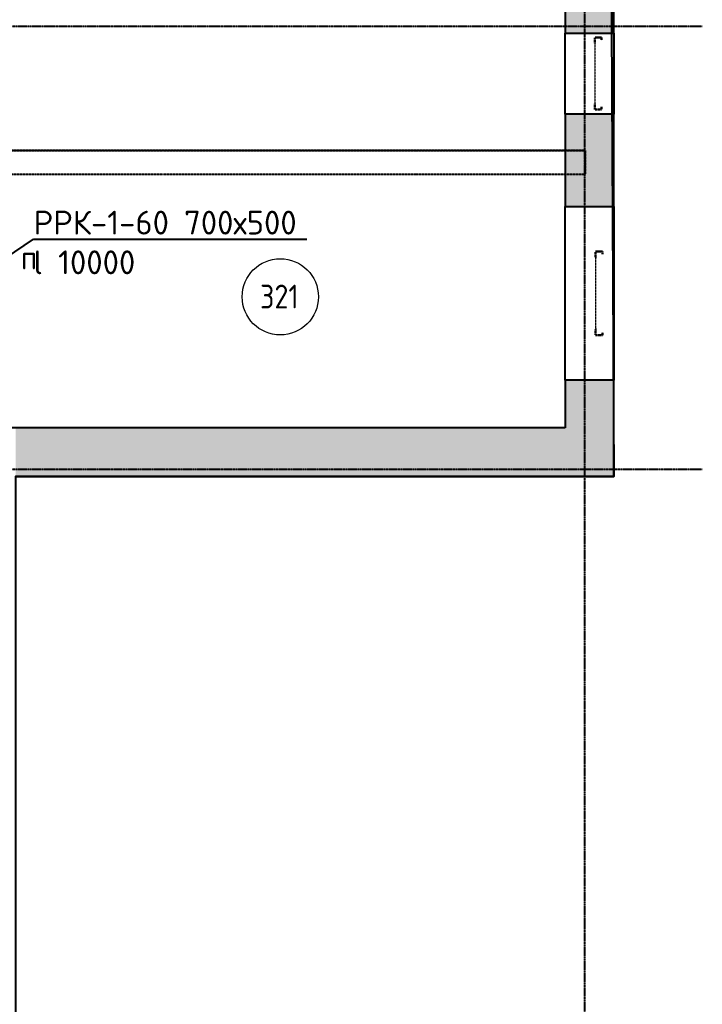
# Model space of a CAD drawing. Header units: millimetres. Extents: x -33838 to 476301, y -41806 to 120107.
# Drawn here: x 265954 to 273119, y 3142 to 13476 of the extents above; entities that cross this region are included whole.
import ezdxf
from ezdxf import colors
from ezdxf.entities.mleader import LeaderData, LeaderLine
from ezdxf.math import Vec2, Vec3

# ---------------------------------------------------------------- set-up
doc = ezdxf.new("R2010")
doc.units = ezdxf.units.MM
for name, pattern in [('ADSK_Линия сетки', [25, 20, -2.5, 0, -2.5]), ('ADSK_Сверху', [4.5, 3, -1.5]), ('ADSK_Снесено', [4.5, 3, -1.5])]:
    doc.linetypes.add(name, pattern=pattern)
doc.layers.add('_ Окна', color=5, linetype='Continuous', lineweight=30, true_color=0x0000ff)
doc.layers.add('Стены наружные', color=1, linetype='ADSK_Снесено', lineweight=18, true_color=0xff0000)
for name, color, linetype, lineweight in [('Каркас', 7, 'Continuous', 18), ('Марки дверей', 7, 'Continuous', 20), ('Марки помещений', 7, 'Continuous', 20), ('Окна', 251, 'Continuous', 18)]:
    doc.layers.add(name, color=color, linetype=linetype, lineweight=lineweight)
doc.styles.add('GOST Common_2', font='GOST Common_0.ttf', dxfattribs={"width": 0.9, "height": 250})
doc.styles.add('ISOCPEUR', font='isocpeur.ttf', dxfattribs={"height": 250})

# ---------------------------------------------------------------- blocks, each defined once
blk = doc.blocks.new('Витраж-тент со смещением вовне - 60мм 30 сдвиг-1466941-03 План 3-го этажа')
at = {"layer": '_ Окна', "color": 161, "linetype": 'ADSK_Сверху', "true_color": 0xaaaaff}
for p, q in [((-379, 25), (-379, -45)), ((-379, 25), (-349, 25)), ((-379, -45), (-379, 25)), ((379, 25), (349, 25)), ((379, -45), (379, 25)), ((379, -45), (379, 25)), ((-319, -45), (-379, -45)), ((-319, -35), (-319, -45)), ((319, -35), (319, -45)), ((319, -45), (379, -45))]:
    blk.add_line(p, q, dxfattribs=at)
at = {"layer": 'Окна', "color": 161, "linetype": 'ADSK_Сверху', "true_color": 0xaaaaff}
blk.add_line((-319, -45), (319, -45), dxfattribs=at)
blk = doc.blocks.new('Витраж-тент со смещением вовне - 60мм 30 сдвиг-1466942-03 План 3-го этажа')
at = {"layer": '_ Окна', "color": 161, "linetype": 'ADSK_Сверху', "true_color": 0xaaaaff}
for p, q in [((-440, 25), (-440, -45)), ((-440, 25), (-410, 25)), ((-440, -45), (-440, 25)), ((440, 25), (410, 25)), ((440, -45), (440, 25)), ((440, -45), (440, 25)), ((-380, -45), (-440, -45)), ((-380, -35), (-380, -45)), ((380, -35), (380, -45)), ((380, -45), (440, -45))]:
    blk.add_line(p, q, dxfattribs=at)
at = {"layer": 'Окна', "color": 161, "linetype": 'ADSK_Сверху', "true_color": 0xaaaaff}
blk.add_line((-380, -45), (380, -45), dxfattribs=at)
blk = doc.blocks.new('ADSK_Марка_Помещение_ОдноЗначение - Номер-247393-03 План 3-го этажа')
at = {"layer": 'Марки помещений'}
blk.add_circle((0, 0), 4, dxfattribs=at)

msp = doc.modelspace()

# ---------------------------------------------------------------- hatches: boundary and pattern name
at = {"layer": 'Стены наружные', "linetype": 'Continuous', "lineweight": 25, "true_color": 0x636466}
h = msp.add_hatch(color=251, dxfattribs=at)
h.paths.add_polyline_path([(271852.65846, 9192.30207), (272191.20351, 9192.30207), (272191.20351, 9694.16657), (271681.20351, 9694.16657), (271681.20351, 9192.30207), (271852.19705, 9192.30207)])
h.paths.add_polyline_path([(271945.10281, 11514.16657), (272191.20351, 11514.16657), (272191.20351, 12485.74332), (271681.20351, 12485.74332), (271681.20351, 11514.16657), (271852.65846, 11514.16657)])
h.paths.add_polyline_path([(271837.6748, 13335.74332), (272191.20351, 13335.74332), (272191.20351, 14340.89502), (271681.20351, 14340.89502), (271681.20351, 13335.74332)])
h.paths.add_polyline_path([(271852.65846, 15190.89502), (272191.20351, 15190.89502), (272191.20351, 16193.20022), (271681.20351, 16193.20022), (271681.20351, 15190.89502), (271831.17272, 15190.89502)])
h.paths.add_polyline_path([(271852.65846, 17043.20022), (272191.20351, 17043.20022), (272191.20351, 18049.21), (271681.20351, 18049.21), (271681.20351, 17043.20022), (271824.68062, 17043.20022)])
h.paths.add_polyline_path([(271814.77581, 19869.21), (272191.20351, 19869.21), (272191.20351, 21011.19002), (271681.20351, 21013.54476), (271681.20351, 19869.21)])
msp.add_hatch(color=251, dxfattribs=at).paths.add_polyline_path([(271852.65846, 8682.30207), (272191.20351, 8682.30207), (272191.20351, 9192.30207), (265910.655, 9192.30207), (265910.655, 8682.30207), (267273.64646, 8682.30207)])

# ---------------------------------------------------------------- linework, layer by layer
at = {"linetype": 'ADSK_Линия сетки', "lineweight": 25}
for p, q in [((271887.16465, -2825.79407), (271887.16465, 44684.78674)), ((204891.02955, 13406.78828), (273118.97256, 13406.78828)), ((204891.02955, 8756.78828), (273118.97256, 8756.78828))]:
    msp.add_line(p, q, dxfattribs=at)
at = {"color": 251, "lineweight": 25, "true_color": 0x636466}
msp.add_lwpolyline([(262010.4664, 21084.05859), (262010.4664, 43909.20652), (272009.87193, 43909.20652), (272191.20351, 8682.30207), (265910.655, 8682.30207), (265910.655, 300.23165), (258014.186, 300.23165), (258014.186, 2256.78828), (247213.22785, 2336.47811), (247313.64977, 2335.73719), (247313.64977, -2582.56685), (234949.89798, -2582.56685), (234949.89798, 2336.47811), (224250.2517, 2336.47811), (224250.2517, 422.0206), (216267.75299, 456.78828), (216267.75299, 8679.25245)], dxfattribs=at)
at = {"layer": 'Каркас', "color": 251, "linetype": 'ADSK_Сверху', "lineweight": 25, "true_color": 0x636466}
for p, q in [((271889.24439, 12103.64646), (265652.85786, 12103.64646)), ((265652.85786, 12103.64646), (271889.24439, 12103.64646)), ((271889.24439, 12103.64646), (271889.24439, 11853.64646)), ((271889.24439, 11853.64646), (271889.24439, 12103.64646)), ((265652.85786, 11853.64646), (271889.24439, 11853.64646)), ((265652.85786, 11853.64646), (271889.24439, 11853.64646))]:
    msp.add_line(p, q, dxfattribs=at)
at = {"layer": 'Стены наружные', "color": 251, "linetype": 'Continuous', "lineweight": 25, "true_color": 0x636466}
for p, q in [((271681.20351, 14340.89502), (271681.20351, 13335.74332)), ((272191.20351, 13335.74332), (272191.20351, 14340.89502)), ((271681.20351, 13335.74332), (272191.20351, 13335.74332)), ((271681.20351, 12485.74332), (271681.20351, 13335.74332)), ((272191.20351, 13335.74332), (272191.20351, 12485.74332)), ((272191.20351, 12485.74332), (271681.20351, 12485.74332)), ((271681.20351, 12485.74332), (271681.20351, 11514.16657)), ((272191.20351, 11514.16657), (272191.20351, 12485.74332)), ((271681.20351, 11514.16657), (272191.20351, 11514.16657)), ((271681.20351, 9694.16657), (271681.20351, 11514.16657)), ((272191.20351, 11514.16657), (272191.20351, 9694.16657)), ((272191.20351, 9694.16657), (271681.20351, 9694.16657)), ((271681.20351, 9694.16657), (271681.20351, 9192.30207)), ((272191.20351, 8682.30207), (272191.20351, 9694.16657)), ((271681.20351, 9192.30207), (265810.16842, 9192.30207)), ((265910.655, 8682.30207), (272191.20351, 8682.30207))]:
    msp.add_line(p, q, dxfattribs=at)

# ---------------------------------------------------------------- block references
at = {"layer": '_ Окна', "color": 251, "linetype": 'ADSK_Сверху', "lineweight": 25, "true_color": 0x636466}
for name, p, rotation in [('Витраж-тент со смещением вовне - 60мм 30 сдвиг-1466941-03 План 3-го этажа', (272034.28734, 12910.74332), 270.0000000000003), ('Витраж-тент со смещением вовне - 60мм 30 сдвиг-1466942-03 План 3-го этажа', (272044.64202, 10604.16657), 270.0000000000002)]:
    msp.add_blockref(name, p, dxfattribs=dict(at, rotation=rotation))
at = {"layer": 'Марки помещений', "color": 251, "lineweight": 25, "true_color": 0x636466, "xscale": 99.99999999999993, "yscale": 99.99999999999993, "zscale": 99.99999999999993}
msp.add_blockref('ADSK_Марка_Помещение_ОдноЗначение - Номер-247393-03 План 3-го этажа', (268689.31893, 10567.59617), dxfattribs=at)

# ---------------------------------------------------------------- texts
at = {"layer": 'Марки дверей', "color": 251, "lineweight": 25, "true_color": 0x636466, "insert": (265968.90566, 11104.57971), "char_height": 250, "width": 194.8100625, "attachment_point": 1, "style": 'GOST Common_2'}
msp.add_mtext('\\fGOST Common|b0|i0|c204|p34|;\\W.9;п', dxfattribs=at)
at = {"layer": 'Марки помещений', "color": 251, "lineweight": 25, "true_color": 0x636466, "insert": (268476.91167, 10695.32124), "char_height": 250, "width": 526.7086875, "attachment_point": 1, "style": 'GOST Common_2'}
msp.add_mtext('321', dxfattribs=at)

# ---------------------------------------------------------------- leaders
ml = msp.add_multileader_mtext('Standard')
ml.set_content('РРК-1-60 700х500\\Pl 10000', color=256, style='ISOCPEUR')
ml.set_leader_properties()
ml.build(insert=Vec2(0, 0))
ml.multileader.update_dxf_attribs({"text_left_attachment_type": 6, "text_right_attachment_type": 6, "dogleg_length": 0.36, "arrow_head_size": 0.18})
ctx = ml.context
ctx.base_point, ctx.char_height, ctx.arrow_head_size, ctx.landing_gap_size, ctx.plane_origin = Vec3(266099.77398, 11170.94753), 250, 0.18, 0.09, Vec3(264721.97886, 10247.76195)
ctx.left_attachment, ctx.right_attachment = 6, 6
notes = []
notes.append((ctx, [(0, (1, 1, 0), (266099.41398, 11170.94753), (1, 0), 0.36, [(0, [(264721.97886, 10247.76195)], 0, [])])]))
ctx.mtext.insert, ctx.mtext.flow_direction = Vec3(266099.86398, 11470.94753), 5
for ctx, leaders in notes:
    for number, flags, end, landing, length, lines in leaders:
        leader = LeaderData()
        leader.index, (leader.has_last_leader_line, leader.has_dogleg_vector, leader.attachment_direction) = number, flags
        leader.last_leader_point, leader.dogleg_vector, leader.dogleg_length = Vec3(end), Vec3(landing), length
        for number, points, colour, breaks in lines:
            line = LeaderLine()
            line.index, line.vertices, line.color, line.breaks = number, Vec3.list(points), colors.encode_raw_color(colour), breaks
            leader.lines.append(line)
        ctx.leaders.append(leader)

doc.saveas('drawing.dxf')
